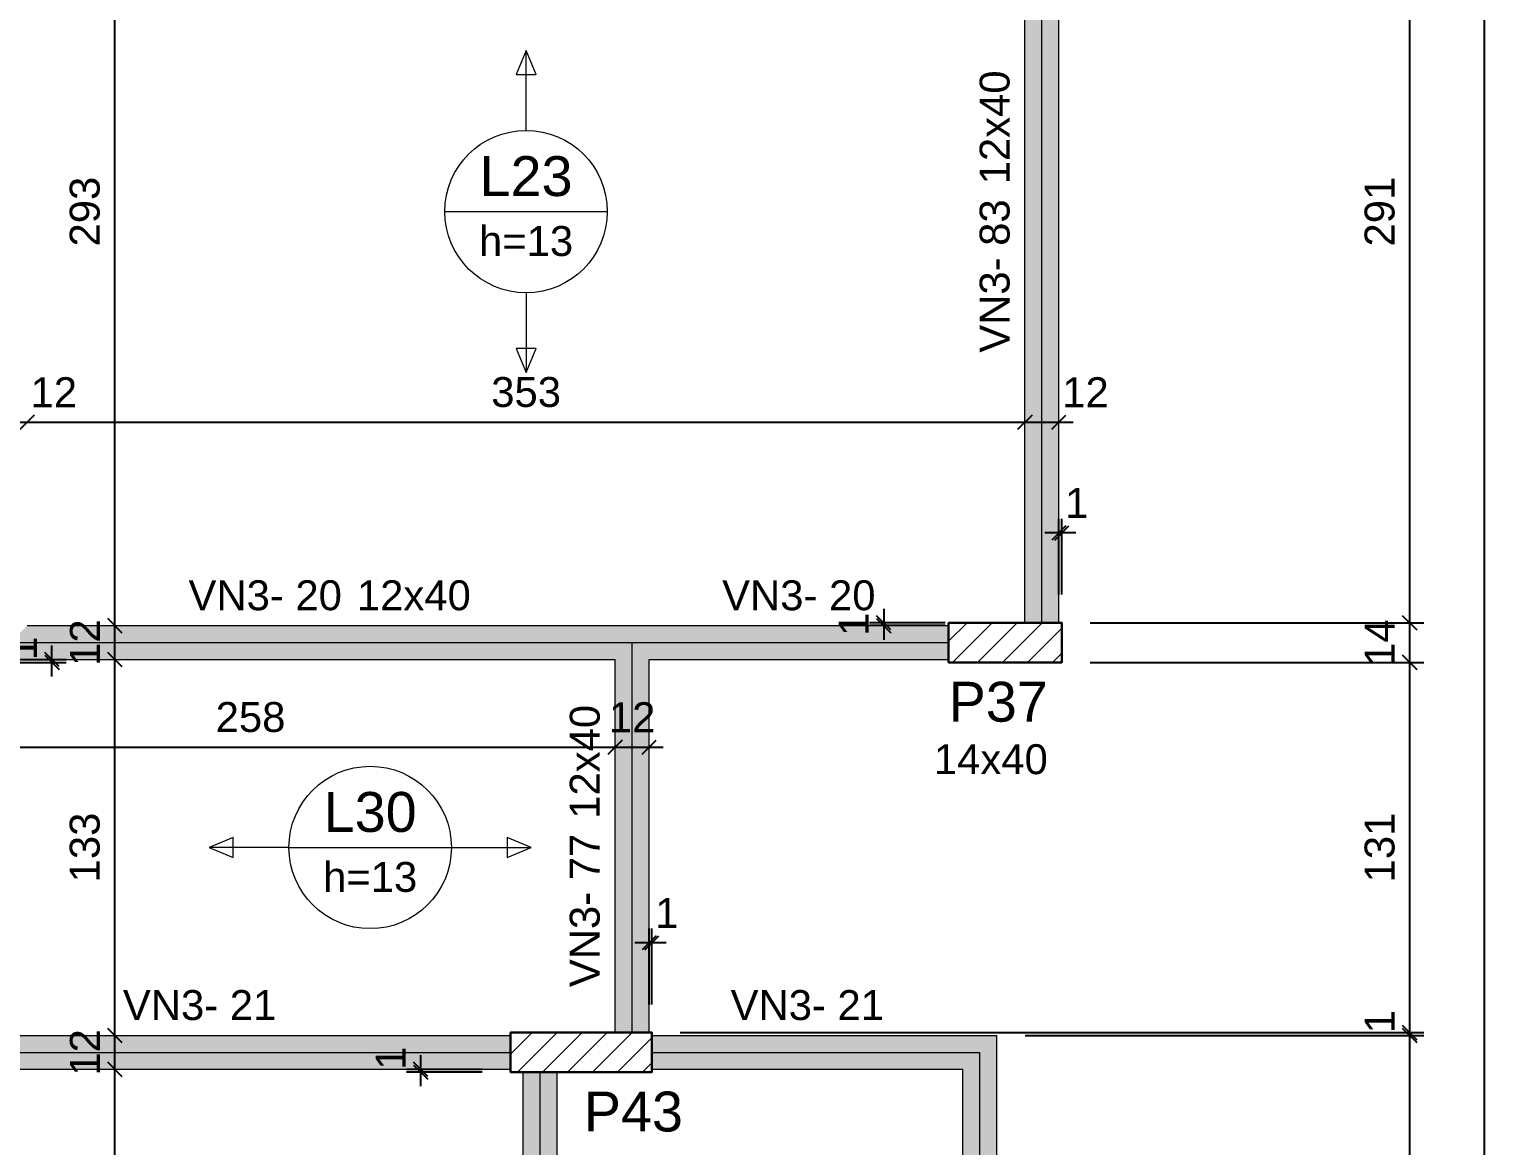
# Model space of a CAD drawing. Header units: millimetres. Extents: x -8 to 605, y -494 to 220.
# Drawn here: x 23.15 to 33.54, y -451.12 to -443.23 of the extents above; entities that cross this region are included whole.
import ezdxf

# ---------------------------------------------------------------- set-up
doc = ezdxf.new("R2010")
doc.units = ezdxf.units.MM
doc.header["$MEASUREMENT"] = 0
doc.linetypes.add('NULL', pattern=[0])
for name, color, linetype, lineweight in [('FO-Cotas', 5, 'Continuous', 5), ('FO-Eixos', 5, 'Continuous', 5), ('FO-Hachura pilar que passa', 19, 'Continuous', 5), ('FO-Hachura viga', 43, 'Continuous', 5), ('FO-Pilares', 4, 'Continuous', 30), ('FO-Textos das lajes', 1, 'Continuous', 20), ('FO-Textos das vigas', 7, 'Continuous', 5), ('FO-Textos dos pilares', 7, 'Continuous', 5), ('FO-Vigas', 1, 'Continuous', 20)]:
    doc.layers.add(name, color=color, linetype=linetype, lineweight=lineweight)
doc.styles.add('Arial', font='arial.ttf')
doc.dimstyles.new('UM_50.000000', dxfattribs={"dimtxt": 0.18, "dimasz": 0.1, "dimexe": 0.1, "dimexo": 0.2, "dimgap": 0, "dimtad": 1, "dimtih": 1, "dimtoh": 1, "dimdec": 1, "dimlfac": 50, "dimzin": 0, "dimdsep": 46, "dimtxsty": 'Standard', "dimcen": 0.09, "dimdle": 0.1, "dimadec": 1, "dimazin": 2, "dimtfac": 1, "dimtdec": 4, "dimtofl": 0, "dimtmove": 0, "dimatfit": 3, "dimfxl": 1, "dimtolj": 1, "dimarcsym": 0})
pattern_1 = [(45, (-4.58844, -411.61486), (-0.08838835, 0.08838835), [])]

# ---------------------------------------------------------------- blocks, each defined once
blk = doc.blocks.new('_Oblique')
at = {"color": 0, "linetype": 'ByBlock', "lineweight": -2}
blk.add_line((-0.5, -0.5), (0.5, 0.5), dxfattribs=at)
blk = doc.blocks.new('*D4173')
at = {"layer": 'Defpoints', "color": 0, "transparency": 16777216}
for p in [(29.992, -450.345), (32.914, -450.345), (29.992, -456.485)]:
    blk.add_point(p, dxfattribs=at)
at = {"layer": 'FO-Cotas', "color": 0, "lineweight": -2, "transparency": 16777216}
for p, q in [((30.192, -450.345), (33.014, -450.345)), ((32.914, -456.585), (32.914, -450.245)), ((30.192, -456.485), (33.014, -456.485))]:
    blk.add_line(p, q, dxfattribs=at)
at = {"layer": 'FO-Cotas', "color": 0, "lineweight": -2, "transparency": 16777216, "xscale": 0.1, "yscale": 0.1, "zscale": 0.1}
for p, rotation in [((32.914, -450.345), 90), ((32.914, -456.485), 270)]:
    blk.add_blockref('_Oblique', p, dxfattribs=dict(at, rotation=rotation))
at = {"layer": 'FO-Cotas', "color": 7, "transparency": 16777216, "insert": (32.702, -453.415), "char_height": 0.2118, "attachment_point": 5, "rotation": 90, "style": 'Arial'}
blk.add_mtext('\\A1;307', dxfattribs=at)
blk = doc.blocks.new('*D4174')
at = {"layer": 'Defpoints', "color": 0, "transparency": 16777216}
for p in [(27.552, -450.325), (29.992, -450.345), (32.914, -450.325)]:
    blk.add_point(p, dxfattribs=at)
at = {"layer": 'FO-Cotas', "color": 0, "lineweight": -2, "transparency": 16777216}
for p, q in [((32.914, -450.445), (32.914, -450.225)), ((27.752, -450.325), (33.014, -450.325)), ((30.192, -450.345), (33.014, -450.345))]:
    blk.add_line(p, q, dxfattribs=at)
at = {"layer": 'FO-Cotas', "color": 0, "lineweight": -2, "transparency": 16777216, "xscale": 0.1, "yscale": 0.1, "zscale": 0.1}
for p, rotation in [((32.914, -450.325), 90), ((32.914, -450.345), 270)]:
    blk.add_blockref('_Oblique', p, dxfattribs=dict(at, rotation=rotation))
at = {"layer": 'FO-Cotas', "color": 7, "transparency": 16777216, "insert": (32.702, -450.247), "char_height": 0.2118, "attachment_point": 5, "rotation": 90, "style": 'Arial'}
blk.add_mtext('\\A1;1', dxfattribs=at)
blk = doc.blocks.new('*D4175')
at = {"layer": 'Defpoints', "color": 0, "transparency": 16777216}
for p in [(30.452, -447.705), (32.914, -447.705), (27.552, -450.325)]:
    blk.add_point(p, dxfattribs=at)
at = {"layer": 'FO-Cotas', "color": 0, "lineweight": -2, "transparency": 16777216}
for p, q in [((32.914, -450.425), (32.914, -447.605)), ((30.652, -447.705), (33.014, -447.705)), ((27.752, -450.325), (33.014, -450.325))]:
    blk.add_line(p, q, dxfattribs=at)
at = {"layer": 'FO-Cotas', "color": 0, "lineweight": -2, "transparency": 16777216, "xscale": 0.1, "yscale": 0.1, "zscale": 0.1}
for p, rotation in [((32.914, -447.705), 90), ((32.914, -450.325), 270)]:
    blk.add_blockref('_Oblique', p, dxfattribs=dict(at, rotation=rotation))
at = {"layer": 'FO-Cotas', "color": 7, "transparency": 16777216, "insert": (32.702, -449.015), "char_height": 0.2118, "attachment_point": 5, "rotation": 90, "style": 'Arial'}
blk.add_mtext('\\A1;131', dxfattribs=at)
blk = doc.blocks.new('*D4176')
at = {"layer": 'Defpoints', "color": 0, "transparency": 16777216}
for p in [(30.452, -447.425), (32.914, -447.425), (30.452, -447.705)]:
    blk.add_point(p, dxfattribs=at)
at = {"layer": 'FO-Cotas', "color": 0, "lineweight": -2, "transparency": 16777216}
for p, q in [((32.914, -447.805), (32.914, -447.325)), ((30.652, -447.425), (33.014, -447.425)), ((30.652, -447.705), (33.014, -447.705))]:
    blk.add_line(p, q, dxfattribs=at)
at = {"layer": 'FO-Cotas', "color": 0, "lineweight": -2, "transparency": 16777216, "xscale": 0.1, "yscale": 0.1, "zscale": 0.1}
for p, rotation in [((32.914, -447.425), 90), ((32.914, -447.705), 270)]:
    blk.add_blockref('_Oblique', p, dxfattribs=dict(at, rotation=rotation))
at = {"layer": 'FO-Cotas', "color": 7, "transparency": 16777216, "insert": (32.702, -447.565), "char_height": 0.2118, "attachment_point": 5, "rotation": 90, "style": 'Arial'}
blk.add_mtext('\\A1;14', dxfattribs=at)
blk = doc.blocks.new('*D4177')
at = {"layer": 'Defpoints', "color": 0, "transparency": 16777216}
for p in [(30.452, -441.605), (32.914, -441.605), (30.452, -447.425)]:
    blk.add_point(p, dxfattribs=at)
at = {"layer": 'FO-Cotas', "color": 0, "lineweight": -2, "transparency": 16777216}
for p, q in [((32.914, -447.525), (32.914, -441.505)), ((30.652, -441.605), (33.014, -441.605)), ((30.652, -447.425), (33.014, -447.425))]:
    blk.add_line(p, q, dxfattribs=at)
at = {"layer": 'FO-Cotas', "color": 0, "lineweight": -2, "transparency": 16777216, "xscale": 0.1, "yscale": 0.1, "zscale": 0.1}
for p, rotation in [((32.914, -441.605), 90), ((32.914, -447.425), 270)]:
    blk.add_blockref('_Oblique', p, dxfattribs=dict(at, rotation=rotation))
at = {"layer": 'FO-Cotas', "color": 7, "transparency": 16777216, "insert": (32.702, -444.515), "char_height": 0.2118, "attachment_point": 5, "rotation": 90, "style": 'Arial'}
blk.add_mtext('\\A1;291', dxfattribs=at)
blk = doc.blocks.new('*D4190')
at = {"layer": 'Defpoints', "color": 0, "transparency": 16777216}
for p in [(28.102, -419.925), (33.443, -419.925), (26.902, -460.005)]:
    blk.add_point(p, dxfattribs=at)
at = {"layer": 'FO-Cotas', "color": 0, "lineweight": -2, "transparency": 16777216}
for p, q in [((33.443, -460.105), (33.443, -419.825)), ((28.302, -419.925), (33.543, -419.925)), ((27.102, -460.005), (33.543, -460.005))]:
    blk.add_line(p, q, dxfattribs=at)
at = {"layer": 'FO-Cotas', "color": 0, "lineweight": -2, "transparency": 16777216, "xscale": 0.1, "yscale": 0.1, "zscale": 0.1}
for p, rotation in [((33.443, -419.925), 90), ((33.443, -460.005), 270)]:
    blk.add_blockref('_Oblique', p, dxfattribs=dict(at, rotation=rotation))
at = {"layer": 'FO-Cotas', "color": 7, "transparency": 16777216, "insert": (33.231, -439.965), "char_height": 0.2118, "attachment_point": 5, "rotation": 90, "style": 'Arial'}
blk.add_mtext('\\A1;2004', dxfattribs=at)
blk = doc.blocks.new('*D4248')
at = {"layer": 'Defpoints', "color": 0, "transparency": 16777216}
for p in [(22.132, -448.305), (27.292, -448.305), (27.292, -448.305)]:
    blk.add_point(p, dxfattribs=at)
at = {"layer": 'FO-Cotas', "color": 0, "lineweight": -2, "transparency": 16777216}
blk.add_line((22.032, -448.305), (27.392, -448.305), dxfattribs=at)
at = {"layer": 'FO-Cotas', "color": 0, "lineweight": -2, "transparency": 16777216, "xscale": 0.1, "yscale": 0.1, "zscale": 0.1, "rotation": 180}
blk.add_blockref('_Oblique', (22.132, -448.305), dxfattribs=at)
at = {"layer": 'FO-Cotas', "color": 0, "lineweight": -2, "transparency": 16777216, "xscale": 0.1, "yscale": 0.1, "zscale": 0.1}
blk.add_blockref('_Oblique', (27.292, -448.305), dxfattribs=at)
at = {"layer": 'FO-Cotas', "color": 7, "transparency": 16777216, "insert": (24.712, -448.093), "char_height": 0.2118, "attachment_point": 5, "rotation": 0.0057, "style": 'Arial'}
blk.add_mtext('\\A1;258', dxfattribs=at)
blk = doc.blocks.new('*D4249')
at = {"layer": 'Defpoints', "color": 0, "transparency": 16777216}
for p in [(27.292, -448.305), (27.532, -448.305), (27.532, -448.305)]:
    blk.add_point(p, dxfattribs=at)
at = {"layer": 'FO-Cotas', "color": 0, "lineweight": -2, "transparency": 16777216}
blk.add_line((27.192, -448.305), (27.632, -448.305), dxfattribs=at)
at = {"layer": 'FO-Cotas', "color": 0, "lineweight": -2, "transparency": 16777216, "xscale": 0.1, "yscale": 0.1, "zscale": 0.1, "rotation": 180}
blk.add_blockref('_Oblique', (27.292, -448.305), dxfattribs=at)
at = {"layer": 'FO-Cotas', "color": 0, "lineweight": -2, "transparency": 16777216, "xscale": 0.1, "yscale": 0.1, "zscale": 0.1}
blk.add_blockref('_Oblique', (27.532, -448.305), dxfattribs=at)
at = {"layer": 'FO-Cotas', "color": 7, "transparency": 16777216, "insert": (27.412, -448.093), "char_height": 0.2118, "attachment_point": 5, "rotation": 0.0057, "style": 'Arial'}
blk.add_mtext('\\A1;12', dxfattribs=at)
blk = doc.blocks.new('*D4255')
at = {"layer": 'Defpoints', "color": 0, "transparency": 16777216}
for p in [(22.892, -446.005), (23.132, -446.005), (23.132, -446.005)]:
    blk.add_point(p, dxfattribs=at)
at = {"layer": 'FO-Cotas', "color": 0, "lineweight": -2, "transparency": 16777216}
blk.add_line((22.792, -446.005), (23.232, -446.005), dxfattribs=at)
at = {"layer": 'FO-Cotas', "color": 0, "lineweight": -2, "transparency": 16777216, "xscale": 0.1, "yscale": 0.1, "zscale": 0.1, "rotation": 180}
blk.add_blockref('_Oblique', (22.892, -446.005), dxfattribs=at)
at = {"layer": 'FO-Cotas', "color": 0, "lineweight": -2, "transparency": 16777216, "xscale": 0.1, "yscale": 0.1, "zscale": 0.1}
blk.add_blockref('_Oblique', (23.132, -446.005), dxfattribs=at)
at = {"layer": 'FO-Cotas', "color": 7, "transparency": 16777216, "insert": (23.32, -445.793), "char_height": 0.2118, "attachment_point": 5, "rotation": 0.0057, "style": 'Arial'}
blk.add_mtext('\\A1;12', dxfattribs=at)
blk = doc.blocks.new('*D4256')
at = {"layer": 'Defpoints', "color": 0, "transparency": 16777216}
for p in [(23.132, -446.005), (30.192, -446.005), (30.192, -446.005)]:
    blk.add_point(p, dxfattribs=at)
at = {"layer": 'FO-Cotas', "color": 0, "lineweight": -2, "transparency": 16777216}
blk.add_line((23.032, -446.005), (30.292, -446.005), dxfattribs=at)
at = {"layer": 'FO-Cotas', "color": 0, "lineweight": -2, "transparency": 16777216, "xscale": 0.1, "yscale": 0.1, "zscale": 0.1, "rotation": 180}
blk.add_blockref('_Oblique', (23.132, -446.005), dxfattribs=at)
at = {"layer": 'FO-Cotas', "color": 0, "lineweight": -2, "transparency": 16777216, "xscale": 0.1, "yscale": 0.1, "zscale": 0.1}
blk.add_blockref('_Oblique', (30.192, -446.005), dxfattribs=at)
at = {"layer": 'FO-Cotas', "color": 7, "transparency": 16777216, "insert": (26.662, -445.793), "char_height": 0.2118, "attachment_point": 5, "rotation": 0.0057, "style": 'Arial'}
blk.add_mtext('\\A1;353', dxfattribs=at)
blk = doc.blocks.new('*D4257')
at = {"layer": 'Defpoints', "color": 0, "transparency": 16777216}
for p in [(30.192, -446.005), (30.432, -446.005), (30.432, -446.005)]:
    blk.add_point(p, dxfattribs=at)
at = {"layer": 'FO-Cotas', "color": 0, "lineweight": -2, "transparency": 16777216}
blk.add_line((30.092, -446.005), (30.532, -446.005), dxfattribs=at)
at = {"layer": 'FO-Cotas', "color": 0, "lineweight": -2, "transparency": 16777216, "xscale": 0.1, "yscale": 0.1, "zscale": 0.1, "rotation": 180}
blk.add_blockref('_Oblique', (30.192, -446.005), dxfattribs=at)
at = {"layer": 'FO-Cotas', "color": 0, "lineweight": -2, "transparency": 16777216, "xscale": 0.1, "yscale": 0.1, "zscale": 0.1}
blk.add_blockref('_Oblique', (30.432, -446.005), dxfattribs=at)
at = {"layer": 'FO-Cotas', "color": 7, "transparency": 16777216, "insert": (30.62, -445.793), "char_height": 0.2118, "attachment_point": 5, "rotation": 0.0057, "style": 'Arial'}
blk.add_mtext('\\A1;12', dxfattribs=at)
blk = doc.blocks.new('*D4356')
at = {"layer": 'Defpoints', "color": 0, "transparency": 16777216}
for p in [(23.752, -450.585), (23.752, -450.585), (23.752, -456.245)]:
    blk.add_point(p, dxfattribs=at)
at = {"layer": 'FO-Cotas', "color": 0, "lineweight": -2, "transparency": 16777216}
blk.add_line((23.752, -456.345), (23.752, -450.485), dxfattribs=at)
at = {"layer": 'FO-Cotas', "color": 0, "lineweight": -2, "transparency": 16777216, "xscale": 0.1, "yscale": 0.1, "zscale": 0.1}
for p, rotation in [((23.752, -450.585), 90), ((23.752, -456.245), 270)]:
    blk.add_blockref('_Oblique', p, dxfattribs=dict(at, rotation=rotation))
at = {"layer": 'FO-Cotas', "color": 7, "transparency": 16777216, "insert": (23.54, -453.415), "char_height": 0.2118, "attachment_point": 5, "rotation": 90, "style": 'Arial'}
blk.add_mtext('\\A1;283', dxfattribs=at)
blk = doc.blocks.new('*D4357')
at = {"layer": 'Defpoints', "color": 0, "transparency": 16777216}
for p in [(23.752, -450.345), (23.752, -450.345), (23.752, -450.585)]:
    blk.add_point(p, dxfattribs=at)
at = {"layer": 'FO-Cotas', "color": 0, "lineweight": -2, "transparency": 16777216}
blk.add_line((23.752, -450.685), (23.752, -450.245), dxfattribs=at)
at = {"layer": 'FO-Cotas', "color": 0, "lineweight": -2, "transparency": 16777216, "xscale": 0.1, "yscale": 0.1, "zscale": 0.1}
for p, rotation in [((23.752, -450.345), 90), ((23.752, -450.585), 270)]:
    blk.add_blockref('_Oblique', p, dxfattribs=dict(at, rotation=rotation))
at = {"layer": 'FO-Cotas', "color": 7, "transparency": 16777216, "insert": (23.54, -450.465), "char_height": 0.2118, "attachment_point": 5, "rotation": 90, "style": 'Arial'}
blk.add_mtext('\\A1;12', dxfattribs=at)
blk = doc.blocks.new('*D4358')
at = {"layer": 'Defpoints', "color": 0, "transparency": 16777216}
for p in [(23.752, -447.685), (23.752, -447.685), (23.752, -450.345)]:
    blk.add_point(p, dxfattribs=at)
at = {"layer": 'FO-Cotas', "color": 0, "lineweight": -2, "transparency": 16777216}
blk.add_line((23.752, -450.445), (23.752, -447.585), dxfattribs=at)
at = {"layer": 'FO-Cotas', "color": 0, "lineweight": -2, "transparency": 16777216, "xscale": 0.1, "yscale": 0.1, "zscale": 0.1}
for p, rotation in [((23.752, -447.685), 90), ((23.752, -450.345), 270)]:
    blk.add_blockref('_Oblique', p, dxfattribs=dict(at, rotation=rotation))
at = {"layer": 'FO-Cotas', "color": 7, "transparency": 16777216, "insert": (23.54, -449.015), "char_height": 0.2118, "attachment_point": 5, "rotation": 90, "style": 'Arial'}
blk.add_mtext('\\A1;133', dxfattribs=at)
blk = doc.blocks.new('*D4359')
at = {"layer": 'Defpoints', "color": 0, "transparency": 16777216}
for p in [(23.752, -447.445), (23.752, -447.445), (23.752, -447.685)]:
    blk.add_point(p, dxfattribs=at)
at = {"layer": 'FO-Cotas', "color": 0, "lineweight": -2, "transparency": 16777216}
blk.add_line((23.752, -447.785), (23.752, -447.345), dxfattribs=at)
at = {"layer": 'FO-Cotas', "color": 0, "lineweight": -2, "transparency": 16777216, "xscale": 0.1, "yscale": 0.1, "zscale": 0.1}
for p, rotation in [((23.752, -447.445), 90), ((23.752, -447.685), 270)]:
    blk.add_blockref('_Oblique', p, dxfattribs=dict(at, rotation=rotation))
at = {"layer": 'FO-Cotas', "color": 7, "transparency": 16777216, "insert": (23.54, -447.565), "char_height": 0.2118, "attachment_point": 5, "rotation": 90, "style": 'Arial'}
blk.add_mtext('\\A1;12', dxfattribs=at)
blk = doc.blocks.new('*D4360')
at = {"layer": 'Defpoints', "color": 0, "transparency": 16777216}
for p in [(23.752, -441.585), (23.752, -441.585), (23.752, -447.445)]:
    blk.add_point(p, dxfattribs=at)
at = {"layer": 'FO-Cotas', "color": 0, "lineweight": -2, "transparency": 16777216}
blk.add_line((23.752, -447.545), (23.752, -441.485), dxfattribs=at)
at = {"layer": 'FO-Cotas', "color": 0, "lineweight": -2, "transparency": 16777216, "xscale": 0.1, "yscale": 0.1, "zscale": 0.1}
for p, rotation in [((23.752, -441.585), 90), ((23.752, -447.445), 270)]:
    blk.add_blockref('_Oblique', p, dxfattribs=dict(at, rotation=rotation))
at = {"layer": 'FO-Cotas', "color": 7, "transparency": 16777216, "insert": (23.54, -444.515), "char_height": 0.2118, "attachment_point": 5, "rotation": 90, "style": 'Arial'}
blk.add_mtext('\\A1;293', dxfattribs=at)
blk = doc.blocks.new('*D4409')
at = {"layer": 'Defpoints', "color": 0, "transparency": 16777216}
for p in [(30.432, -446.789), (30.432, -447.425), (30.452, -447.425)]:
    blk.add_point(p, dxfattribs=at)
at = {"layer": 'FO-Cotas', "color": 0, "lineweight": -2, "transparency": 16777216}
for p, q in [((30.432, -447.225), (30.432, -446.689)), ((30.452, -447.225), (30.452, -446.689)), ((30.552, -446.789), (30.332, -446.789))]:
    blk.add_line(p, q, dxfattribs=at)
at = {"layer": 'FO-Cotas', "color": 0, "lineweight": -2, "transparency": 16777216, "xscale": 0.1, "yscale": 0.1, "zscale": 0.1, "rotation": 180}
blk.add_blockref('_Oblique', (30.432, -446.789), dxfattribs=at)
at = {"layer": 'FO-Cotas', "color": 0, "lineweight": -2, "transparency": 16777216, "xscale": 0.1, "yscale": 0.1, "zscale": 0.1}
blk.add_blockref('_Oblique', (30.452, -446.789), dxfattribs=at)
at = {"layer": 'FO-Cotas', "color": 7, "transparency": 16777216, "insert": (30.558, -446.577), "char_height": 0.2118, "attachment_point": 5, "rotation": 0.0057, "style": 'Arial'}
blk.add_mtext('\\A1;1', dxfattribs=at)
blk = doc.blocks.new('*D4416')
at = {"layer": 'Defpoints', "color": 0, "transparency": 16777216}
for p in [(27.532, -449.689), (27.532, -450.325), (27.552, -450.325)]:
    blk.add_point(p, dxfattribs=at)
at = {"layer": 'FO-Cotas', "color": 0, "lineweight": -2, "transparency": 16777216}
for p, q in [((27.532, -450.125), (27.532, -449.589)), ((27.552, -450.125), (27.552, -449.589)), ((27.652, -449.689), (27.432, -449.689))]:
    blk.add_line(p, q, dxfattribs=at)
at = {"layer": 'FO-Cotas', "color": 0, "lineweight": -2, "transparency": 16777216, "xscale": 0.1, "yscale": 0.1, "zscale": 0.1, "rotation": 180}
blk.add_blockref('_Oblique', (27.532, -449.689), dxfattribs=at)
at = {"layer": 'FO-Cotas', "color": 0, "lineweight": -2, "transparency": 16777216, "xscale": 0.1, "yscale": 0.1, "zscale": 0.1}
blk.add_blockref('_Oblique', (27.552, -449.689), dxfattribs=at)
at = {"layer": 'FO-Cotas', "color": 7, "transparency": 16777216, "insert": (27.658, -449.478), "char_height": 0.2118, "attachment_point": 5, "rotation": 0.0057, "style": 'Arial'}
blk.add_mtext('\\A1;1', dxfattribs=at)
blk = doc.blocks.new('*D4487')
at = {"layer": 'Defpoints', "color": 0, "transparency": 16777216}
for p in [(22.672, -447.685), (22.672, -447.705), (23.307, -447.685)]:
    blk.add_point(p, dxfattribs=at)
at = {"layer": 'FO-Cotas', "color": 0, "lineweight": -2, "transparency": 16777216}
for p, q in [((23.307, -447.805), (23.307, -447.585)), ((22.872, -447.685), (23.407, -447.685)), ((22.872, -447.705), (23.407, -447.705))]:
    blk.add_line(p, q, dxfattribs=at)
at = {"layer": 'FO-Cotas', "color": 0, "lineweight": -2, "transparency": 16777216, "xscale": 0.1, "yscale": 0.1, "zscale": 0.1}
for p, rotation in [((23.307, -447.685), 90), ((23.307, -447.705), 270)]:
    blk.add_blockref('_Oblique', p, dxfattribs=dict(at, rotation=rotation))
at = {"layer": 'FO-Cotas', "color": 7, "transparency": 16777216, "insert": (23.095, -447.606), "char_height": 0.2118, "attachment_point": 5, "rotation": 90, "style": 'Arial'}
blk.add_mtext('\\A1;1', dxfattribs=at)
blk = doc.blocks.new('*D4488')
at = {"layer": 'Defpoints', "color": 0, "transparency": 16777216}
for p in [(29.827, -447.425), (29.192, -447.445), (29.827, -447.445)]:
    blk.add_point(p, dxfattribs=at)
at = {"layer": 'FO-Cotas', "color": 0, "lineweight": -2, "transparency": 16777216}
for p, q in [((29.192, -447.325), (29.192, -447.545)), ((29.627, -447.425), (29.092, -447.425)), ((29.627, -447.445), (29.092, -447.445))]:
    blk.add_line(p, q, dxfattribs=at)
at = {"layer": 'FO-Cotas', "color": 0, "lineweight": -2, "transparency": 16777216, "xscale": 0.1, "yscale": 0.1, "zscale": 0.1}
for p, rotation in [((29.192, -447.425), 90), ((29.192, -447.445), 270)]:
    blk.add_blockref('_Oblique', p, dxfattribs=dict(at, rotation=rotation))
at = {"layer": 'FO-Cotas', "color": 7, "transparency": 16777216, "insert": (28.98, -447.435), "char_height": 0.2118, "attachment_point": 5, "rotation": 90, "style": 'Arial'}
blk.add_mtext('\\A1;1', dxfattribs=at)
blk = doc.blocks.new('*D4494')
at = {"layer": 'Defpoints', "color": 0, "transparency": 16777216}
for p in [(25.916, -450.585), (26.552, -450.585), (26.552, -450.605)]:
    blk.add_point(p, dxfattribs=at)
at = {"layer": 'FO-Cotas', "color": 0, "lineweight": -2, "transparency": 16777216}
for p, q in [((25.916, -450.705), (25.916, -450.485)), ((26.352, -450.585), (25.816, -450.585)), ((26.352, -450.605), (25.816, -450.605))]:
    blk.add_line(p, q, dxfattribs=at)
at = {"layer": 'FO-Cotas', "color": 0, "lineweight": -2, "transparency": 16777216, "xscale": 0.1, "yscale": 0.1, "zscale": 0.1}
for p, rotation in [((25.916, -450.585), 90), ((25.916, -450.605), 270)]:
    blk.add_blockref('_Oblique', p, dxfattribs=dict(at, rotation=rotation))
at = {"layer": 'FO-Cotas', "color": 7, "transparency": 16777216, "insert": (25.704, -450.506), "char_height": 0.2118, "attachment_point": 5, "rotation": 90, "style": 'Arial'}
blk.add_mtext('\\A1;1', dxfattribs=at)

msp = doc.modelspace()

# ---------------------------------------------------------------- hatches: boundary and pattern name
at = {"layer": 'FO-Hachura pilar que passa', "linetype": 'Continuous', "ltscale": 0.2}
h = msp.add_hatch(dxfattribs=at)
h.set_pattern_fill('ANSI31', color=19, style=0)
h.set_pattern_definition(pattern_1)
h.paths.add_polyline_path([(29.6516, -447.4247), (29.6516, -447.5647), (29.6516, -447.7047), (30.0516, -447.7047), (30.4516, -447.7047), (30.4516, -447.5647), (30.4516, -447.4247), (30.0516, -447.4247)])
h = msp.add_hatch(dxfattribs=at)
h.set_pattern_fill('ANSI31', color=19, style=0)
h.set_pattern_definition(pattern_1)
h.paths.add_polyline_path([(26.5516, -450.3249), (26.5516, -450.4649), (26.5516, -450.6049), (27.0516, -450.6049), (27.5516, -450.6049), (27.5516, -450.4649), (27.5516, -450.3249), (27.0516, -450.3249)])
at = {"layer": 'FO-Hachura viga', "linetype": 'Continuous', "ltscale": 0.2}
for points in [[(30.4316, -441.6049), (30.4316, -441.6049), (30.1916, -441.6049), (30.1916, -447.4247), (30.4316, -447.4247), (30.4316, -441.6049)], [(27.4116, -447.5647), (27.4116, -447.5647), (27.4116, -447.4447), (23.1316, -447.4447), (23.0116, -447.5647), (23.0116, -447.6847), (27.2916, -447.6847), (27.4116, -447.5647)], [(29.6516, -447.4447), (29.6516, -447.4447), (27.4116, -447.4447), (27.4116, -447.5647), (27.5316, -447.6847), (29.6516, -447.6847), (29.6516, -447.4447)], [(27.5316, -447.6847), (27.5316, -447.6847), (27.4116, -447.5647), (27.2916, -447.6847), (27.2916, -450.3249), (27.5316, -450.3249), (27.5316, -447.6847)], [(26.5516, -450.3449), (26.5516, -450.3449), (22.1516, -450.3449), (22.1516, -450.5849), (26.5516, -450.5849), (26.5516, -450.3449)], [(29.9916, -450.3449), (29.9916, -450.3449), (27.5516, -450.3449), (27.5516, -450.5849), (29.7516, -450.5849), (29.9916, -450.3449)], [(29.9916, -450.3449), (29.9916, -450.3449), (29.7516, -450.5849), (29.7516, -456.2445), (29.9916, -456.4845), (29.9916, -450.3449)], [(26.8816, -450.6049), (26.8816, -450.6049), (26.6416, -450.6049), (26.6416, -456.2249), (26.8816, -456.2249), (26.8816, -450.6049)]]:
    msp.add_hatch(color=43, dxfattribs=at).paths.add_polyline_path(points)

# ---------------------------------------------------------------- linework, layer by layer
at = {"layer": 'FO-Eixos'}
for p, q in [((30.3116, -447.4247), (30.3116, -441.6049)), ((23.0116, -447.5647), (27.4116, -447.5647)), ((27.4116, -447.5647), (29.6516, -447.5647)), ((27.4116, -450.3249), (27.4116, -447.5647)), ((22.1516, -450.4647), (26.5516, -450.4647)), ((27.5516, -450.4647), (29.8716, -450.4647)), ((29.8716, -456.3647), (29.8716, -450.4647)), ((26.7616, -456.2249), (26.7616, -450.6049))]:
    msp.add_line(p, q, dxfattribs=at)
at = {"layer": 'FO-Pilares'}
for points in [[(29.6516, -447.4247), (29.6516, -447.5647), (29.6516, -447.7047), (30.0516, -447.7047), (30.4516, -447.7047), (30.4516, -447.5647), (30.4516, -447.4247), (30.0516, -447.4247), (29.6516, -447.4247)], [(26.5516, -450.3249), (26.5516, -450.4649), (26.5516, -450.6049), (27.0516, -450.6049), (27.5516, -450.6049), (27.5516, -450.4649), (27.5516, -450.3249), (27.0516, -450.3249), (26.5516, -450.3249)]]:
    msp.add_lwpolyline(points, close=True, dxfattribs=at)
at = {"layer": 'FO-Textos das lajes'}
for p, q in [((26.6616, -443.3753), (26.591, -443.5448)), ((26.7322, -443.5448), (26.6616, -443.3753)), ((26.591, -443.5448), (26.7322, -443.5448)), ((26.0869, -444.5148), (27.2362, -444.5148)), ((26.7322, -445.4848), (26.591, -445.4848)), ((26.591, -445.4848), (26.6616, -445.6542)), ((26.6616, -445.6542), (26.7322, -445.4848)), ((24.5888, -448.9441), (24.4193, -449.0147)), ((24.5888, -449.0853), (24.5888, -448.9441)), ((26.6982, -449.0147), (26.5288, -448.9441)), ((26.5288, -448.9441), (26.5288, -449.0853)), ((24.4193, -449.0147), (24.5888, -449.0853)), ((24.9841, -449.0147), (26.1334, -449.0147)), ((26.5288, -449.0853), (26.6982, -449.0147))]:
    msp.add_line(p, q, dxfattribs=at)
for points in [[(26.6616, -443.9401), (26.6616, -443.3753)], [(26.6616, -445.0894), (26.6616, -445.6542)], [(24.9841, -449.0147), (24.4193, -449.0147)], [(26.1334, -449.0147), (26.6982, -449.0147)]]:
    msp.add_lwpolyline(points, dxfattribs=at)
for centre in [(26.6616, -444.5148), (25.5588, -449.0147)]:
    msp.add_circle(centre, 0.5746, dxfattribs=at)
at = {"layer": 'FO-Vigas'}
for p, q in [((30.1916, -447.4247), (30.1916, -441.6049)), ((30.4316, -447.4247), (30.4316, -441.6049)), ((23.1316, -447.4447), (27.4116, -447.4447)), ((27.4116, -447.4447), (29.6516, -447.4447)), ((23.0116, -447.6847), (27.2916, -447.6847)), ((27.2916, -450.3249), (27.2916, -447.6847)), ((27.5316, -447.6847), (29.6516, -447.6847)), ((27.5316, -450.3249), (27.5316, -447.6847)), ((22.1516, -450.3447), (26.5516, -450.3447)), ((27.5516, -450.3447), (29.9916, -450.3447)), ((29.9916, -456.4847), (29.9916, -450.3447)), ((22.1516, -450.5847), (26.5516, -450.5847)), ((26.6416, -456.2249), (26.6416, -450.6049)), ((26.8816, -456.2249), (26.8816, -450.6049)), ((27.5516, -450.5847), (29.7516, -450.5847)), ((29.7516, -456.2447), (29.7516, -450.5847))]:
    msp.add_line(p, q, dxfattribs=at)

# ---------------------------------------------------------------- texts
at = {"layer": 'FO-Textos das lajes', "linetype": 'NULL', "ltscale": 0.2, "attachment_point": 8, "line_spacing_factor": 0.798, "style": 'Arial'}
for s, insert, char_height, width in [('L23', (26.6616, -444.4087), 0.2824, 1.316001), ('h=13', (26.6616, -444.832), 0.2118, 1.332467), ('L30', (25.5586, -448.9087), 0.2824, 1.316001), ('h=13', (25.5586, -449.332), 0.2118, 1.332467)]:
    msp.add_mtext(s, dxfattribs=dict(at, insert=insert, char_height=char_height, width=width))
at = {"layer": 'FO-Textos das vigas', "linetype": 'NULL', "ltscale": 0.2, "char_height": 0.2118, "rotation": 90.00021, "line_spacing_factor": 0.798, "style": 'Arial'}
for s, insert, width, attachment_point in [('12x40', (30.0857, -444.3219), 1.612069, 7), ('VN3- 83', (30.0857, -444.4279), 2.170627, 9), ('12x40', (27.1857, -448.8119), 1.612069, 7), ('VN3- 77', (27.1857, -448.9179), 2.170627, 9)]:
    msp.add_mtext(s, dxfattribs=dict(at, insert=insert, width=width, attachment_point=attachment_point))
at = {"layer": 'FO-Textos das vigas', "linetype": 'NULL', "ltscale": 0.2, "char_height": 0.2118, "line_spacing_factor": 0.798, "style": 'Arial'}
for s, insert, width, attachment_point in [('VN3- 20', (25.3586, -447.339), 2.170627, 9), ('12x40', (25.4646, -447.339), 1.612069, 7), ('VN3- 20', (28.5916, -447.339), 2.170627, 8), ('VN3- 21', (24.3516, -450.239), 2.170627, 8), ('VN3- 21', (28.6516, -450.239), 2.170627, 8)]:
    msp.add_mtext(s, dxfattribs=dict(at, insert=insert, width=width, attachment_point=attachment_point))
at = {"layer": 'FO-Textos dos pilares', "linetype": 'NULL', "ltscale": 0.2, "line_spacing_factor": 0.798, "style": 'Arial'}
for s, insert, char_height, width, attachment_point in [('P37', (30.3532, -448.1287), 0.2824, 1.403821, 9), ('14x40', (30.3532, -448.499), 0.2118, 1.612069, 9), ('P43', (27.07, -451.0287), 0.2824, 1.403821, 7)]:
    msp.add_mtext(s, dxfattribs=dict(at, insert=insert, char_height=char_height, width=width, attachment_point=attachment_point))

# ---------------------------------------------------------------- dimensions: what is measured, and where the dimension line sits
at = {"layer": 'FO-Cotas'}
for base, p1, p2, override, picture, middle in [((33.4431, -419.9249), (26.9016, -460.0049), (28.1016, -419.9249), {"dimtxt": 0.2118, "dimasz": 0.1, "dimexe": 0.1, "dimexo": 0.2, "dimtad": 1, "dimtih": 0, "dimtoh": 0, "dimdec": 1, "dimlfac": 50, "dimzin": 8, "dimtxsty": 'Arial', "dimblk": 'Oblique', "dimblk1": 'Oblique', "dimblk2": 'Oblique', "dimsah": 1, "dimdle": 0.1, "dimse1": 0, "dimse2": 0, "dimclrt": 7, "dimadec": 1, "dimazin": 3, "dimtmove": 2, "dimldrblk": 'Oblique'}, '*D4190', (33.2313, -439.9649)), ((23.7516, -441.5849), (23.7516, -447.4447), (23.7516, -441.5849), {"dimtxt": 0.2118, "dimasz": 0.1, "dimexe": 0.1, "dimexo": 0.2, "dimtad": 1, "dimtih": 0, "dimtoh": 0, "dimdec": 1, "dimlfac": 50, "dimzin": 8, "dimtxsty": 'Arial', "dimblk": 'Oblique', "dimblk1": 'Oblique', "dimblk2": 'Oblique', "dimsah": 1, "dimdle": 0.1, "dimse1": 1, "dimse2": 1, "dimclrt": 7, "dimadec": 1, "dimazin": 3, "dimtmove": 2, "dimldrblk": 'Oblique'}, '*D4360', (23.5398, -444.5148)), ((32.9136, -441.6049), (30.4516, -447.4247), (30.4516, -441.6049), {"dimtxt": 0.2118, "dimasz": 0.1, "dimexe": 0.1, "dimexo": 0.2, "dimtad": 1, "dimtih": 0, "dimtoh": 0, "dimdec": 1, "dimlfac": 50, "dimzin": 8, "dimtxsty": 'Arial', "dimblk": 'Oblique', "dimblk1": 'Oblique', "dimblk2": 'Oblique', "dimsah": 1, "dimdle": 0.1, "dimse1": 0, "dimse2": 0, "dimclrt": 7, "dimadec": 1, "dimazin": 3, "dimtmove": 2, "dimldrblk": 'Oblique'}, '*D4177', (32.7018, -444.5148)), ((29.192, -447.4447), (29.8274, -447.4247), (29.8274, -447.4447), {"dimtxt": 0.2118, "dimasz": 0.1, "dimexe": 0.1, "dimexo": 0.2, "dimtad": 1, "dimtih": 0, "dimtoh": 0, "dimdec": 1, "dimlfac": 50, "dimzin": 8, "dimtxsty": 'Arial', "dimblk": 'Oblique', "dimblk1": 'Oblique', "dimblk2": 'Oblique', "dimsah": 1, "dimdle": 0.1, "dimse1": 0, "dimse2": 0, "dimclrt": 7, "dimadec": 1, "dimazin": 3, "dimtmove": 2, "dimldrblk": 'Oblique'}, '*D4488', (28.9802, -447.4347)), ((32.9136, -447.4247), (30.4516, -447.7047), (30.4516, -447.4247), {"dimtxt": 0.2118, "dimasz": 0.1, "dimexe": 0.1, "dimexo": 0.2, "dimtad": 1, "dimtih": 0, "dimtoh": 0, "dimdec": 1, "dimlfac": 50, "dimzin": 8, "dimtxsty": 'Arial', "dimblk": 'Oblique', "dimblk1": 'Oblique', "dimblk2": 'Oblique', "dimsah": 1, "dimdle": 0.1, "dimse1": 0, "dimse2": 0, "dimclrt": 7, "dimadec": 1, "dimazin": 3, "dimtmove": 2, "dimldrblk": 'Oblique'}, '*D4176', (32.7018, -447.5647)), ((23.7516, -447.4447), (23.7516, -447.6847), (23.7516, -447.4447), {"dimtxt": 0.2118, "dimasz": 0.1, "dimexe": 0.1, "dimexo": 0.2, "dimtad": 1, "dimtih": 0, "dimtoh": 0, "dimdec": 1, "dimlfac": 50, "dimzin": 8, "dimtxsty": 'Arial', "dimblk": 'Oblique', "dimblk1": 'Oblique', "dimblk2": 'Oblique', "dimsah": 1, "dimdle": 0.1, "dimse1": 1, "dimse2": 1, "dimclrt": 7, "dimadec": 1, "dimazin": 3, "dimtmove": 2, "dimldrblk": 'Oblique'}, '*D4359', (23.5398, -447.5647)), ((23.307, -447.6847), (22.6716, -447.7049), (22.6716, -447.6847), {"dimtxt": 0.2118, "dimasz": 0.1, "dimexe": 0.1, "dimexo": 0.2, "dimtad": 1, "dimtih": 0, "dimtoh": 0, "dimdec": 1, "dimlfac": 50, "dimzin": 8, "dimtxsty": 'Arial', "dimblk": 'Oblique', "dimblk1": 'Oblique', "dimblk2": 'Oblique', "dimsah": 1, "dimdle": 0.1, "dimse1": 0, "dimse2": 0, "dimclrt": 7, "dimadec": 1, "dimazin": 3, "dimtmove": 2, "dimldrblk": 'Oblique'}, '*D4487', (23.0952, -447.6064)), ((23.7516, -447.6847), (23.7516, -450.3447), (23.7516, -447.6847), {"dimtxt": 0.2118, "dimasz": 0.1, "dimexe": 0.1, "dimexo": 0.2, "dimtad": 1, "dimtih": 0, "dimtoh": 0, "dimdec": 1, "dimlfac": 50, "dimzin": 8, "dimtxsty": 'Arial', "dimblk": 'Oblique', "dimblk1": 'Oblique', "dimblk2": 'Oblique', "dimsah": 1, "dimdle": 0.1, "dimse1": 1, "dimse2": 1, "dimclrt": 7, "dimadec": 1, "dimazin": 3, "dimtmove": 2, "dimldrblk": 'Oblique'}, '*D4358', (23.5398, -449.0147)), ((32.9136, -447.7047), (27.5516, -450.3249), (30.4516, -447.7047), {"dimtxt": 0.2118, "dimasz": 0.1, "dimexe": 0.1, "dimexo": 0.2, "dimtad": 1, "dimtih": 0, "dimtoh": 0, "dimdec": 1, "dimlfac": 50, "dimzin": 8, "dimtxsty": 'Arial', "dimblk": 'Oblique', "dimblk1": 'Oblique', "dimblk2": 'Oblique', "dimsah": 1, "dimdle": 0.1, "dimse1": 0, "dimse2": 0, "dimclrt": 7, "dimadec": 1, "dimazin": 3, "dimtmove": 2, "dimldrblk": 'Oblique'}, '*D4175', (32.7018, -449.0148)), ((32.9136, -450.3249), (29.9916, -450.3447), (27.5516, -450.3249), {"dimtxt": 0.2118, "dimasz": 0.1, "dimexe": 0.1, "dimexo": 0.2, "dimtad": 1, "dimtih": 0, "dimtoh": 0, "dimdec": 1, "dimlfac": 50, "dimzin": 8, "dimtxsty": 'Arial', "dimblk": 'Oblique', "dimblk1": 'Oblique', "dimblk2": 'Oblique', "dimsah": 1, "dimdle": 0.1, "dimse1": 0, "dimse2": 0, "dimclrt": 7, "dimadec": 1, "dimazin": 3, "dimtmove": 2, "dimldrblk": 'Oblique'}, '*D4174', (32.7018, -450.2466)), ((23.7516, -450.3447), (23.7516, -450.5847), (23.7516, -450.3447), {"dimtxt": 0.2118, "dimasz": 0.1, "dimexe": 0.1, "dimexo": 0.2, "dimtad": 1, "dimtih": 0, "dimtoh": 0, "dimdec": 1, "dimlfac": 50, "dimzin": 8, "dimtxsty": 'Arial', "dimblk": 'Oblique', "dimblk1": 'Oblique', "dimblk2": 'Oblique', "dimsah": 1, "dimdle": 0.1, "dimse1": 1, "dimse2": 1, "dimclrt": 7, "dimadec": 1, "dimazin": 3, "dimtmove": 2, "dimldrblk": 'Oblique'}, '*D4357', (23.5398, -450.4647)), ((32.9136, -450.3447), (29.9916, -456.4847), (29.9916, -450.3447), {"dimtxt": 0.2118, "dimasz": 0.1, "dimexe": 0.1, "dimexo": 0.2, "dimtad": 1, "dimtih": 0, "dimtoh": 0, "dimdec": 1, "dimlfac": 50, "dimzin": 8, "dimtxsty": 'Arial', "dimblk": 'Oblique', "dimblk1": 'Oblique', "dimblk2": 'Oblique', "dimsah": 1, "dimdle": 0.1, "dimse1": 0, "dimse2": 0, "dimclrt": 7, "dimadec": 1, "dimazin": 3, "dimtmove": 2, "dimldrblk": 'Oblique'}, '*D4173', (32.7018, -453.4147)), ((25.9162, -450.5847), (26.5516, -450.6049), (26.5516, -450.5847), {"dimtxt": 0.2118, "dimasz": 0.1, "dimexe": 0.1, "dimexo": 0.2, "dimtad": 1, "dimtih": 0, "dimtoh": 0, "dimdec": 1, "dimlfac": 50, "dimzin": 8, "dimtxsty": 'Arial', "dimblk": 'Oblique', "dimblk1": 'Oblique', "dimblk2": 'Oblique', "dimsah": 1, "dimdle": 0.1, "dimse1": 0, "dimse2": 0, "dimclrt": 7, "dimadec": 1, "dimazin": 3, "dimtmove": 2, "dimldrblk": 'Oblique'}, '*D4494', (25.7044, -450.5064)), ((23.7516, -450.5847), (23.7516, -456.2447), (23.7516, -450.5847), {"dimtxt": 0.2118, "dimasz": 0.1, "dimexe": 0.1, "dimexo": 0.2, "dimtad": 1, "dimtih": 0, "dimtoh": 0, "dimdec": 1, "dimlfac": 50, "dimzin": 8, "dimtxsty": 'Arial', "dimblk": 'Oblique', "dimblk1": 'Oblique', "dimblk2": 'Oblique', "dimsah": 1, "dimdle": 0.1, "dimse1": 1, "dimse2": 1, "dimclrt": 7, "dimadec": 1, "dimazin": 3, "dimtmove": 2, "dimldrblk": 'Oblique'}, '*D4356', (23.5398, -453.4147))]:
    dim = msp.add_linear_dim(base=base, p1=p1, p2=p2, angle=90, dimstyle='UM_50.000000', override=override, dxfattribs=at)
    dim.commit()
    dim.dimension.update_dxf_attribs({"geometry": picture, "text_midpoint": middle, "dimtype": 160, "text_rotation": 90})
for base, p1, p2, override, picture, middle in [((23.1316, -446.0049), (22.8916, -446.0049), (23.1316, -446.0049), {"dimtxt": 0.2118, "dimasz": 0.1, "dimexe": 0.1, "dimexo": 0.2, "dimtad": 1, "dimtih": 0, "dimtoh": 0, "dimdec": 1, "dimlfac": 50, "dimzin": 8, "dimtxsty": 'Arial', "dimblk": 'Oblique', "dimblk1": 'Oblique', "dimblk2": 'Oblique', "dimsah": 1, "dimdle": 0.1, "dimse1": 1, "dimse2": 1, "dimclrt": 7, "dimadec": 1, "dimazin": 3, "dimtmove": 2, "dimldrblk": 'Oblique'}, '*D4255', (23.3201, -445.7931)), ((30.1916, -446.0049), (23.1316, -446.0049), (30.1916, -446.0049), {"dimtxt": 0.2118, "dimasz": 0.1, "dimexe": 0.1, "dimexo": 0.2, "dimtad": 1, "dimtih": 0, "dimtoh": 0, "dimdec": 1, "dimlfac": 50, "dimzin": 8, "dimtxsty": 'Arial', "dimblk": 'Oblique', "dimblk1": 'Oblique', "dimblk2": 'Oblique', "dimsah": 1, "dimdle": 0.1, "dimse1": 1, "dimse2": 1, "dimclrt": 7, "dimadec": 1, "dimazin": 3, "dimtmove": 2, "dimldrblk": 'Oblique'}, '*D4256', (26.6616, -445.7931)), ((30.4316, -446.0049), (30.1916, -446.0049), (30.4316, -446.0049), {"dimtxt": 0.2118, "dimasz": 0.1, "dimexe": 0.1, "dimexo": 0.2, "dimtad": 1, "dimtih": 0, "dimtoh": 0, "dimdec": 1, "dimlfac": 50, "dimzin": 8, "dimtxsty": 'Arial', "dimblk": 'Oblique', "dimblk1": 'Oblique', "dimblk2": 'Oblique', "dimsah": 1, "dimdle": 0.1, "dimse1": 1, "dimse2": 1, "dimclrt": 7, "dimadec": 1, "dimazin": 3, "dimtmove": 2, "dimldrblk": 'Oblique'}, '*D4257', (30.6201, -445.7931)), ((30.4316, -446.7893), (30.4516, -447.4247), (30.4316, -447.4247), {"dimtxt": 0.2118, "dimasz": 0.1, "dimexe": 0.1, "dimexo": 0.2, "dimtad": 1, "dimtih": 0, "dimtoh": 0, "dimdec": 1, "dimlfac": 50, "dimzin": 8, "dimtxsty": 'Arial', "dimblk": 'Oblique', "dimblk1": 'Oblique', "dimblk2": 'Oblique', "dimsah": 1, "dimdle": 0.1, "dimse1": 0, "dimse2": 0, "dimclrt": 7, "dimadec": 1, "dimazin": 3, "dimtmove": 2, "dimldrblk": 'Oblique'}, '*D4409', (30.5578, -446.5775)), ((27.2916, -448.3049), (22.1316, -448.3049), (27.2916, -448.3049), {"dimtxt": 0.2118, "dimasz": 0.1, "dimexe": 0.1, "dimexo": 0.2, "dimtad": 1, "dimtih": 0, "dimtoh": 0, "dimdec": 1, "dimlfac": 50, "dimzin": 8, "dimtxsty": 'Arial', "dimblk": 'Oblique', "dimblk1": 'Oblique', "dimblk2": 'Oblique', "dimsah": 1, "dimdle": 0.1, "dimse1": 1, "dimse2": 1, "dimclrt": 7, "dimadec": 1, "dimazin": 3, "dimtmove": 2, "dimldrblk": 'Oblique'}, '*D4248', (24.7116, -448.0931)), ((27.5316, -448.3049), (27.2916, -448.3049), (27.5316, -448.3049), {"dimtxt": 0.2118, "dimasz": 0.1, "dimexe": 0.1, "dimexo": 0.2, "dimtad": 1, "dimtih": 0, "dimtoh": 0, "dimdec": 1, "dimlfac": 50, "dimzin": 8, "dimtxsty": 'Arial', "dimblk": 'Oblique', "dimblk1": 'Oblique', "dimblk2": 'Oblique', "dimsah": 1, "dimdle": 0.1, "dimse1": 1, "dimse2": 1, "dimclrt": 7, "dimadec": 1, "dimazin": 3, "dimtmove": 2, "dimldrblk": 'Oblique'}, '*D4249', (27.4116, -448.0931)), ((27.5316, -449.6895), (27.5516, -450.3249), (27.5316, -450.3249), {"dimtxt": 0.2118, "dimasz": 0.1, "dimexe": 0.1, "dimexo": 0.2, "dimtad": 1, "dimtih": 0, "dimtoh": 0, "dimdec": 1, "dimlfac": 50, "dimzin": 8, "dimtxsty": 'Arial', "dimblk": 'Oblique', "dimblk1": 'Oblique', "dimblk2": 'Oblique', "dimsah": 1, "dimdle": 0.1, "dimse1": 0, "dimse2": 0, "dimclrt": 7, "dimadec": 1, "dimazin": 3, "dimtmove": 2, "dimldrblk": 'Oblique'}, '*D4416', (27.6578, -449.4777))]:
    dim = msp.add_linear_dim(base=base, p1=p1, p2=p2, dimstyle='UM_50.000000', override=override, dxfattribs=at)
    dim.commit()
    dim.dimension.update_dxf_attribs({"geometry": picture, "text_midpoint": middle, "dimtype": 160, "text_rotation": 0.00573})

doc.saveas('drawing.dxf')
